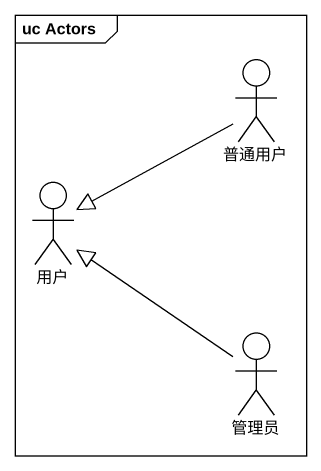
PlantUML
@startuml
mainframe uc Actors
actor 普通用户
actor 用户
actor 管理员
普通用户 --|> 用户
管理员 -up-|> 用户
@enduml
